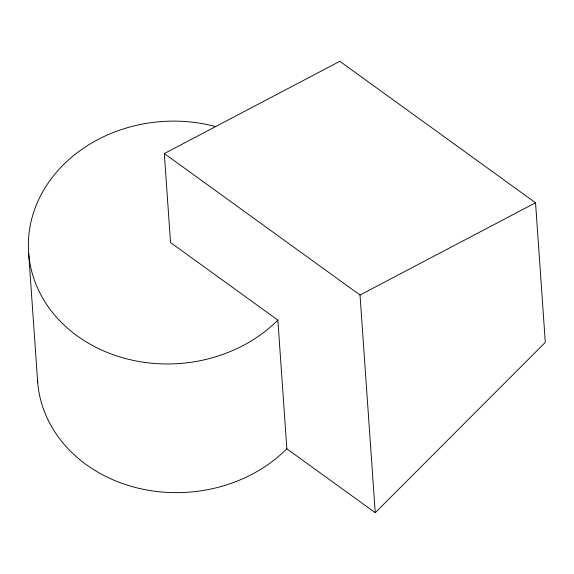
<?xml version="1.0" encoding="UTF-8"?>
<svg xmlns="http://www.w3.org/2000/svg" width="574" height="574" viewBox="0 0 574 574"><rect width="100%" height="100%" fill="white"/><g stroke="black" fill="none" stroke-linecap="round" stroke-linejoin="round"><path stroke-width="0.86" d="M375.245 512.697L545.3 342.362L535.542 202.773L339.83 61.303L164.315 153.559L170.535 242.544L277.859 320.12L286.857 448.803L375.245 512.697L360.02 295.029L164.315 153.559M360.02 295.029L535.542 202.773M28.7 253.73L37.697 382.42M286.857 448.803A142.273 121.308 -4 0 1 133.477 486.946A142.273 121.308 -4 0 1 37.568 380.677M277.859 320.12A142.273 121.308 -4 0 1 92.213 345.34A142.273 121.308 -4 0 1 42.598 192.017A142.273 121.308 -4 0 1 215.185 126.445"/></g></svg>
